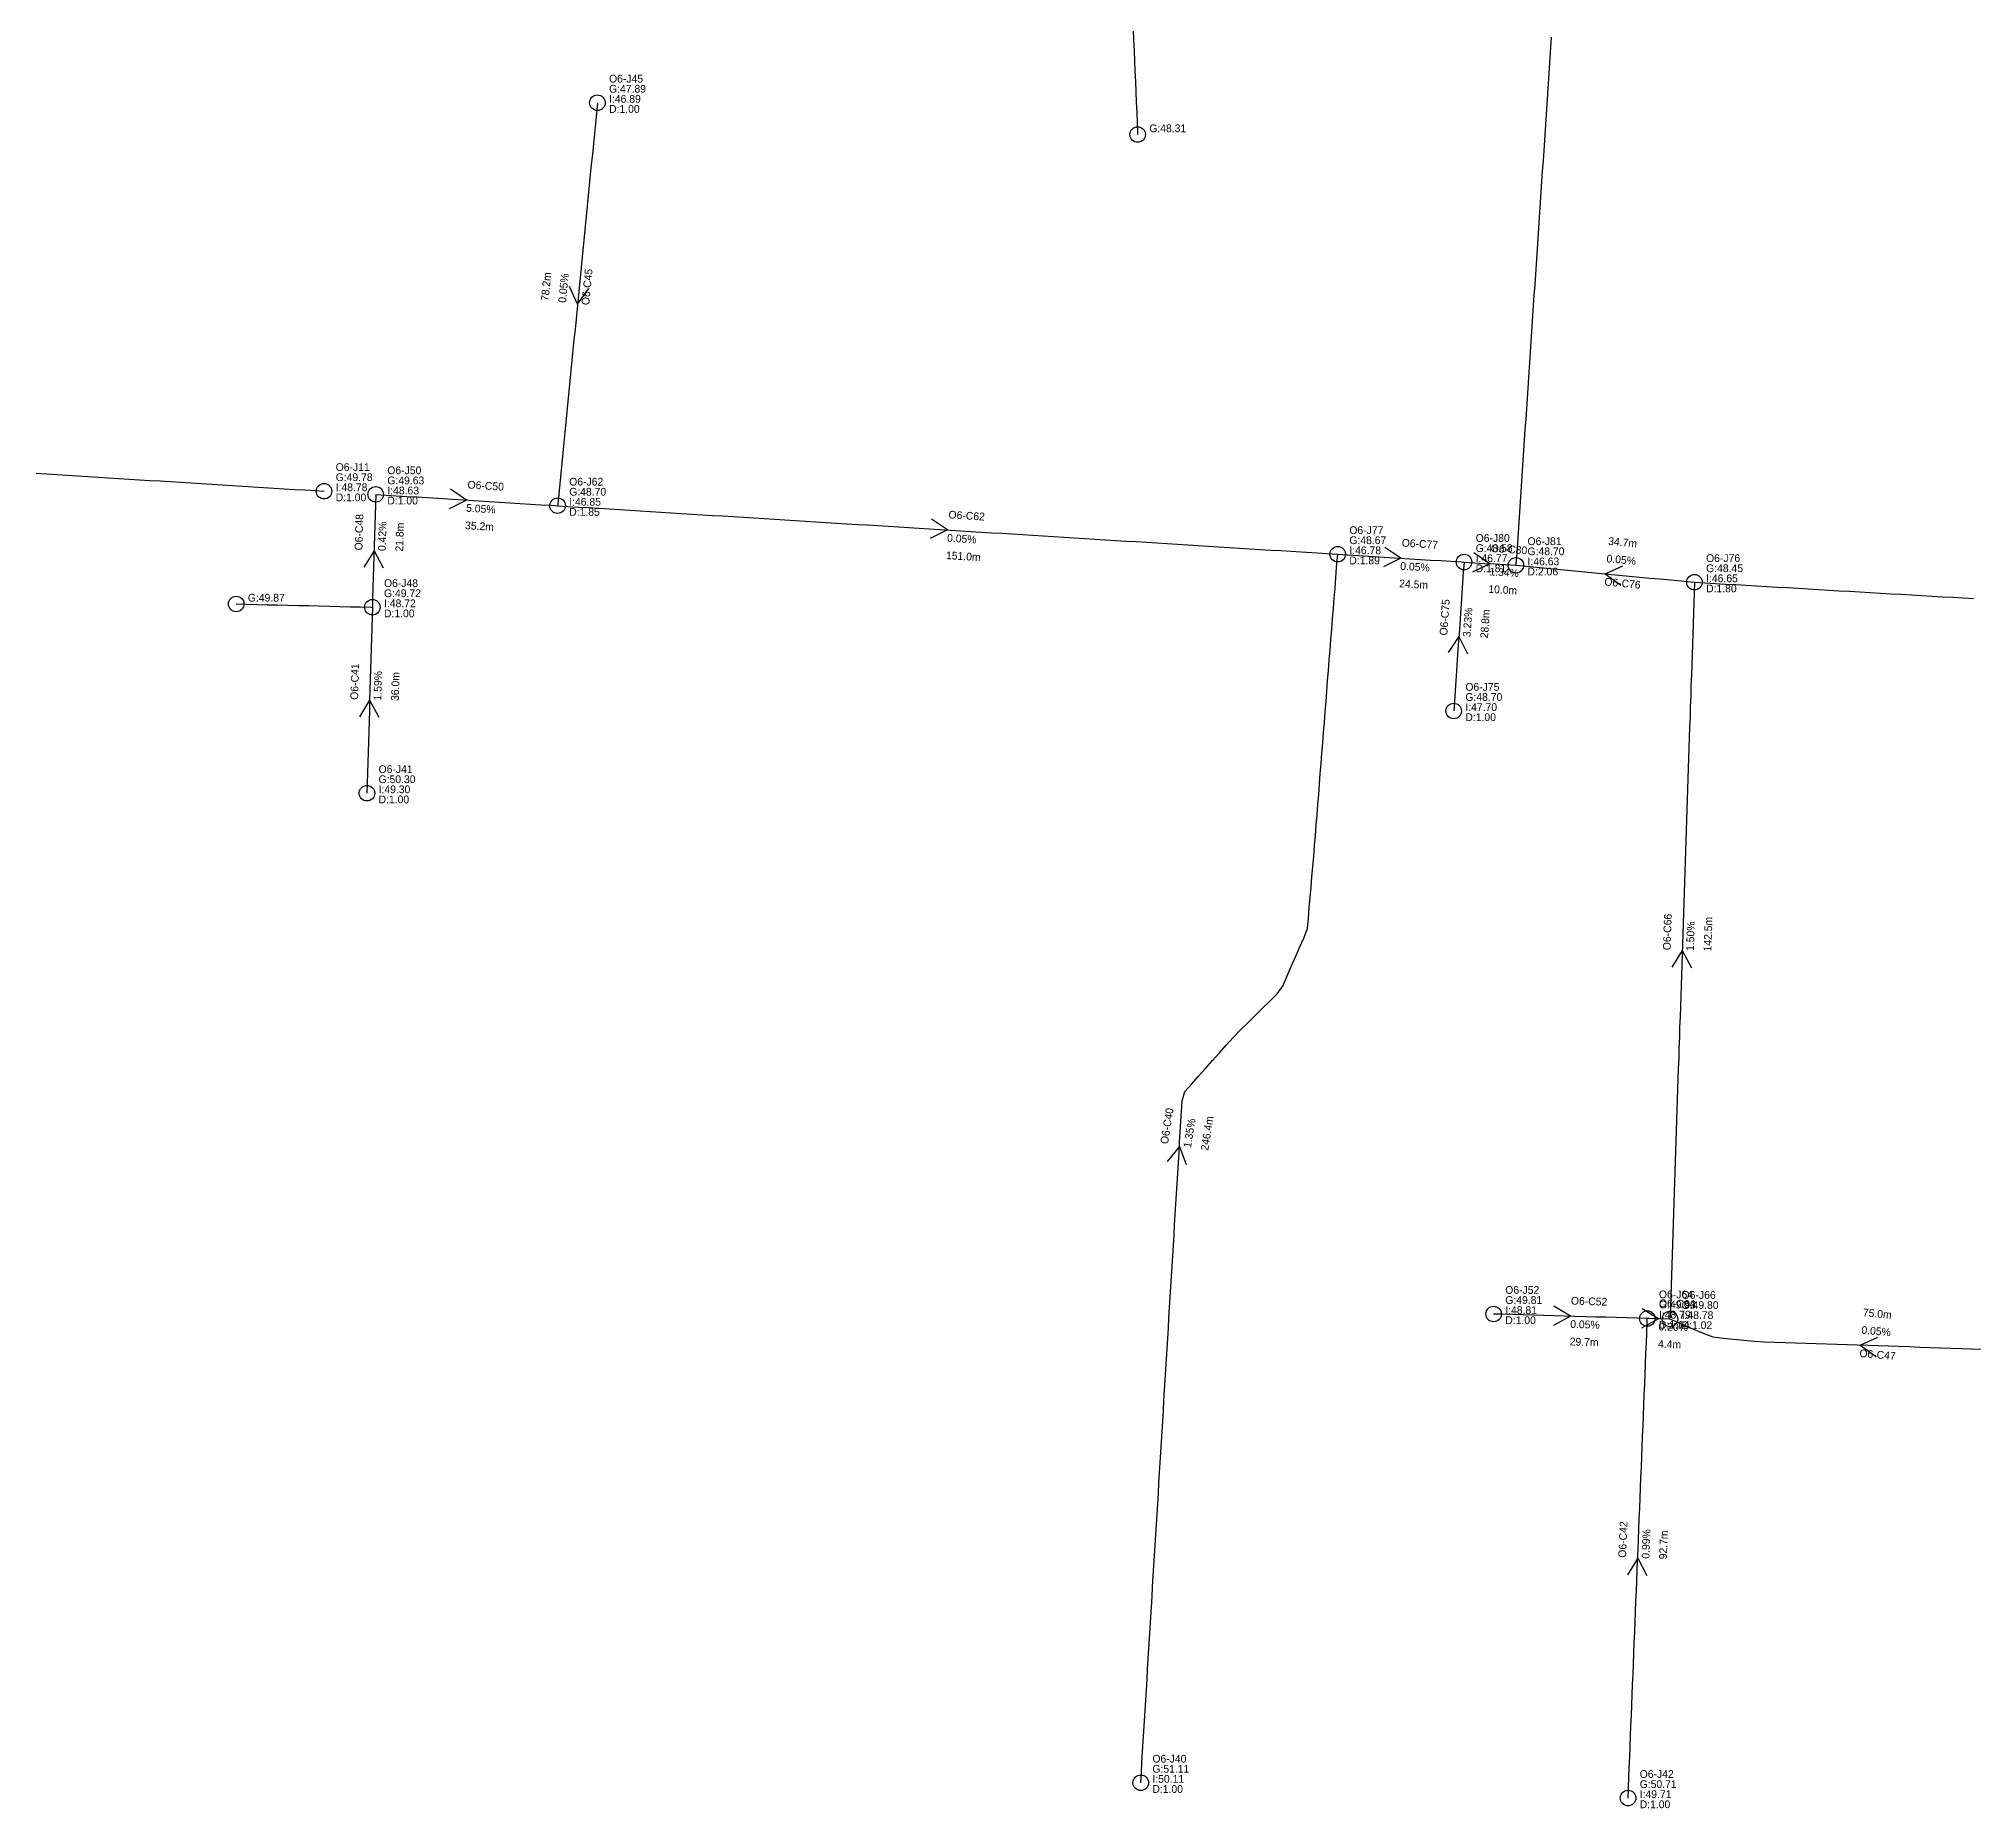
# Model space of a CAD drawing. Header units: metres. Extents: x 607160 to 610559, y 2613470 to 2618337.
# Drawn here: x 609028.3 to 609402.1, y 2613903.6 to 2614245.5 of the extents above; entities that cross this region are included whole.
import ezdxf

# ---------------------------------------------------------------- set-up
doc = ezdxf.new("R2010")
doc.units = ezdxf.units.M
for name, color, linetype in [('SW-DRAIN-LABELS', 3, 'Continuous'), ('SW-DRAIN-ORPHAN', 8, 'Continuous'), ('SW-DRAIN-SUB-06', 6, 'Continuous'), ('SW-JUNCTIONS', 7, 'Continuous')]:
    doc.layers.add(name, color=color, linetype=linetype)

msp = doc.modelspace()

# ---------------------------------------------------------------- linework, layer by layer
at = {"layer": 'SW-DRAIN-ORPHAN'}
for points in [[(609239.79, 2614247.23), (609239.87, 2614245.24), (609239.96, 2614243.24), (609240.04, 2614241.24), (609240.13, 2614239.24), (609240.21, 2614237.24), (609240.3, 2614235.25), (609240.38, 2614233.25), (609240.47, 2614231.25), (609240.55, 2614229.25), (609240.64, 2614227.25), (609240.65, 2614227.01)], [(609066.46, 2614136.3), (609068.46, 2614136.26), (609070.46, 2614136.21), (609072.46, 2614136.16), (609074.46, 2614136.11), (609076.46, 2614136.06), (609078.46, 2614136.01), (609080.46, 2614135.97), (609082.46, 2614135.92), (609084.46, 2614135.87), (609086.46, 2614135.82), (609088.46, 2614135.77), (609090.46, 2614135.73), (609092.46, 2614135.68), (609092.77, 2614135.67)]]:
    msp.add_lwpolyline(points, dxfattribs=at)
at = {"layer": 'SW-DRAIN-SUB-06'}
for p, q in [((609132.41, 2614194.22), (609130.87, 2614197.63)), ((609132.41, 2614194.22), (609134.6, 2614197.26)), ((609110.99, 2614156.37), (609107.86, 2614158.45)), ((609110.99, 2614156.37), (609107.63, 2614154.7)), ((609203.93, 2614150.6), (609200.58, 2614148.93)), ((609203.93, 2614150.6), (609200.81, 2614152.67)), ((609093.09, 2614146.57), (609091.12, 2614143.38)), ((609093.09, 2614146.57), (609094.87, 2614143.27)), ((609291.51, 2614145.15), (609288.39, 2614147.23)), ((609308.73, 2614144.08), (609305.61, 2614146.15)), ((609291.51, 2614145.15), (609288.16, 2614143.48)), ((609308.73, 2614144.08), (609305.37, 2614142.41)), ((609330.99, 2614142.13), (609334.41, 2614143.69)), ((609330.99, 2614142.13), (609334.05, 2614139.96)), ((609302.73, 2614130.01), (609300.63, 2614126.9)), ((609302.73, 2614130.01), (609304.37, 2614126.64)), ((609092.24, 2614117.7), (609090.28, 2614114.51)), ((609092.24, 2614117.7), (609094.02, 2614114.4)), ((609345.88, 2614069.31), (609343.9, 2614066.12)), ((609345.88, 2614069.31), (609347.65, 2614066)), ((609248.72, 2614031.48), (609246.36, 2614028.57)), ((609248.72, 2614031.48), (609250.06, 2614027.98)), ((609324.29, 2613998.66), (609321.1, 2614000.63)), ((609324.29, 2613998.66), (609320.99, 2613996.88)), ((609341.33, 2613998.17), (609338.04, 2613996.37)), ((609341.33, 2613998.17), (609338.13, 2614000.12)), ((609380.26, 2613993.04), (609383.66, 2613994.64)), ((609380.26, 2613993.04), (609383.34, 2613990.9)), ((609337.28, 2613951.88), (609335.28, 2613948.71)), ((609337.28, 2613951.88), (609339.03, 2613948.56))]:
    msp.add_line(p, q, dxfattribs=at)
for points in [[(609320.59, 2614245.85), (609320.46, 2614243.85), (609320.32, 2614241.85), (609320.19, 2614239.86), (609320.06, 2614237.86), (609319.92, 2614235.87), (609319.79, 2614233.87), (609319.66, 2614231.88), (609319.52, 2614229.88), (609319.39, 2614227.89), (609319.25, 2614225.89), (609319.12, 2614223.89), (609318.99, 2614221.9), (609318.85, 2614219.9), (609318.72, 2614217.91), (609318.58, 2614215.91), (609318.45, 2614213.92), (609318.32, 2614211.92), (609318.18, 2614209.93), (609318.05, 2614207.93), (609317.91, 2614205.94), (609317.78, 2614203.94), (609317.65, 2614201.94), (609317.51, 2614199.95), (609317.38, 2614197.95), (609317.24, 2614195.96), (609317.11, 2614193.96), (609316.98, 2614191.97), (609316.84, 2614189.97), (609316.71, 2614187.98), (609316.57, 2614185.98), (609316.44, 2614183.98), (609316.31, 2614181.99), (609316.17, 2614179.99), (609316.04, 2614178), (609315.91, 2614176), (609315.77, 2614174.01), (609315.64, 2614172.01), (609315.5, 2614170.02), (609315.37, 2614168.02), (609315.24, 2614166.02), (609315.1, 2614164.03), (609314.97, 2614162.03), (609314.83, 2614160.04), (609314.7, 2614158.04), (609314.57, 2614156.05), (609314.43, 2614154.05), (609314.3, 2614152.06), (609314.16, 2614150.06), (609314.03, 2614148.07), (609313.9, 2614146.07), (609313.76, 2614144.07), (609313.74, 2614143.77)], [(609136.26, 2614233.15), (609136.06, 2614231.16), (609135.87, 2614229.17), (609135.67, 2614227.18), (609135.47, 2614225.19), (609135.28, 2614223.2), (609135.08, 2614221.21), (609134.88, 2614219.22), (609134.69, 2614217.23), (609134.49, 2614215.24), (609134.29, 2614213.25), (609134.1, 2614211.26), (609133.9, 2614209.26), (609133.7, 2614207.27), (609133.51, 2614205.28), (609133.31, 2614203.29), (609133.11, 2614201.3), (609132.92, 2614199.31), (609132.72, 2614197.32), (609132.52, 2614195.33), (609132.33, 2614193.34), (609132.13, 2614191.35), (609131.93, 2614189.36), (609131.73, 2614187.37), (609131.54, 2614185.38), (609131.34, 2614183.39), (609131.14, 2614181.4), (609130.95, 2614179.41), (609130.75, 2614177.42), (609130.55, 2614175.43), (609130.36, 2614173.44), (609130.16, 2614171.45), (609129.96, 2614169.46), (609129.77, 2614167.47), (609129.57, 2614165.48), (609129.37, 2614163.49), (609129.18, 2614161.5), (609128.98, 2614159.51), (609128.78, 2614157.52), (609128.59, 2614155.53), (609128.56, 2614155.28)], [(609027.8, 2614161.54), (609029.8, 2614161.42), (609031.79, 2614161.3), (609033.79, 2614161.17), (609035.79, 2614161.05), (609037.78, 2614160.92), (609039.78, 2614160.8), (609041.77, 2614160.68), (609043.77, 2614160.55), (609045.77, 2614160.43), (609047.76, 2614160.3), (609049.76, 2614160.18), (609051.75, 2614160.06), (609053.75, 2614159.93), (609055.75, 2614159.81), (609057.74, 2614159.68), (609059.74, 2614159.56), (609061.73, 2614159.44), (609063.73, 2614159.31), (609065.73, 2614159.19), (609067.72, 2614159.06), (609069.72, 2614158.94), (609071.72, 2614158.81), (609073.71, 2614158.69), (609075.71, 2614158.57), (609077.7, 2614158.44), (609079.7, 2614158.32), (609081.7, 2614158.19), (609083.43, 2614158.09)], [(609093.41, 2614157.47), (609093.35, 2614155.47), (609093.29, 2614153.47), (609093.23, 2614151.47), (609093.18, 2614149.47), (609093.12, 2614147.47), (609093.06, 2614145.47), (609093, 2614143.47), (609092.94, 2614141.47), (609092.88, 2614139.47), (609092.82, 2614137.47), (609092.77, 2614135.67)], [(609093.41, 2614157.47), (609095.41, 2614157.34), (609097.4, 2614157.22), (609099.4, 2614157.09), (609101.4, 2614156.97), (609103.39, 2614156.85), (609105.39, 2614156.72), (609107.38, 2614156.6), (609109.38, 2614156.47), (609111.38, 2614156.35), (609113.37, 2614156.23), (609115.37, 2614156.1), (609117.36, 2614155.98), (609119.36, 2614155.85), (609121.36, 2614155.73), (609123.35, 2614155.61), (609125.35, 2614155.48), (609127.35, 2614155.36), (609128.56, 2614155.28)], [(609128.56, 2614155.28), (609130.56, 2614155.16), (609132.55, 2614155.03), (609134.55, 2614154.91), (609136.55, 2614154.79), (609138.54, 2614154.66), (609140.54, 2614154.54), (609142.53, 2614154.41), (609144.53, 2614154.29), (609146.53, 2614154.17), (609148.52, 2614154.04), (609150.52, 2614153.92), (609152.51, 2614153.79), (609154.51, 2614153.67), (609156.51, 2614153.55), (609158.5, 2614153.42), (609160.5, 2614153.3), (609162.5, 2614153.17), (609164.49, 2614153.05), (609166.49, 2614152.93), (609168.48, 2614152.8), (609170.48, 2614152.68), (609172.48, 2614152.55), (609174.47, 2614152.43), (609176.47, 2614152.31), (609178.46, 2614152.18), (609180.46, 2614152.06), (609182.46, 2614151.93), (609184.45, 2614151.81), (609186.45, 2614151.68), (609188.45, 2614151.56), (609190.44, 2614151.44), (609192.44, 2614151.31), (609194.43, 2614151.19), (609196.43, 2614151.06), (609198.43, 2614150.94), (609200.42, 2614150.82), (609202.42, 2614150.69), (609204.41, 2614150.57), (609206.41, 2614150.44), (609208.41, 2614150.32), (609210.4, 2614150.2), (609212.4, 2614150.07), (609214.4, 2614149.95), (609216.39, 2614149.82), (609218.39, 2614149.7), (609220.38, 2614149.58), (609222.38, 2614149.45), (609224.38, 2614149.33), (609226.37, 2614149.2), (609228.37, 2614149.08), (609230.36, 2614148.96), (609232.36, 2614148.83), (609234.36, 2614148.71), (609236.35, 2614148.58), (609238.35, 2614148.46), (609240.35, 2614148.34), (609242.34, 2614148.21), (609244.34, 2614148.09), (609246.33, 2614147.96), (609248.33, 2614147.84), (609250.33, 2614147.72), (609252.32, 2614147.59), (609254.32, 2614147.47), (609256.31, 2614147.34), (609258.31, 2614147.22), (609260.31, 2614147.1), (609262.3, 2614146.97), (609264.3, 2614146.85), (609266.3, 2614146.72), (609268.29, 2614146.6), (609270.29, 2614146.47), (609272.28, 2614146.35), (609274.28, 2614146.23), (609276.28, 2614146.1), (609278.27, 2614145.98), (609279.31, 2614145.91)], [(609241.25, 2613908.51), (609241.37, 2613910.5), (609241.49, 2613912.5), (609241.61, 2613914.49), (609241.73, 2613916.49), (609241.86, 2613918.49), (609241.98, 2613920.48), (609242.1, 2613922.48), (609242.22, 2613924.48), (609242.34, 2613926.47), (609242.46, 2613928.47), (609242.58, 2613930.46), (609242.71, 2613932.46), (609242.83, 2613934.46), (609242.95, 2613936.45), (609243.07, 2613938.45), (609243.19, 2613940.45), (609243.31, 2613942.44), (609243.43, 2613944.44), (609243.55, 2613946.44), (609243.68, 2613948.43), (609243.8, 2613950.43), (609243.92, 2613952.42), (609244.04, 2613954.42), (609244.16, 2613956.42), (609244.28, 2613958.41), (609244.4, 2613960.41), (609244.53, 2613962.41), (609244.65, 2613964.4), (609244.77, 2613966.4), (609244.89, 2613968.39), (609245.01, 2613970.39), (609245.13, 2613972.39), (609245.25, 2613974.38), (609245.37, 2613976.38), (609245.5, 2613978.38), (609245.62, 2613980.37), (609245.74, 2613982.37), (609245.86, 2613984.36), (609245.98, 2613986.36), (609246.1, 2613988.36), (609246.22, 2613990.35), (609246.35, 2613992.35), (609246.47, 2613994.35), (609246.59, 2613996.34), (609246.71, 2613998.34), (609246.83, 2614000.34), (609246.95, 2614002.33), (609247.07, 2614004.33), (609247.2, 2614006.32), (609247.32, 2614008.32), (609247.44, 2614010.32), (609247.56, 2614012.31), (609247.68, 2614014.31), (609247.8, 2614016.31), (609247.92, 2614018.3), (609248.04, 2614020.3), (609248.17, 2614022.29), (609248.29, 2614024.29), (609248.41, 2614026.29), (609248.53, 2614028.28), (609248.65, 2614030.28), (609248.77, 2614032.28), (609248.89, 2614034.27), (609249.02, 2614036.27), (609249.14, 2614038.27), (609249.26, 2614040.26), (609249.76, 2614042.1), (609251.1, 2614043.59), (609252.44, 2614045.07), (609253.77, 2614046.56), (609255.11, 2614048.05), (609256.44, 2614049.54), (609257.78, 2614051.03), (609259.12, 2614052.51), (609260.49, 2614053.97), (609261.92, 2614055.36), (609263.35, 2614056.76), (609264.78, 2614058.16), (609266.21, 2614059.56), (609267.64, 2614060.95), (609268.75, 2614062.58), (609269.55, 2614064.41), (609270.35, 2614066.24), (609271.15, 2614068.08), (609271.95, 2614069.91), (609272.75, 2614071.74), (609273.47, 2614073.59), (609273.65, 2614075.59), (609273.82, 2614077.58), (609274, 2614079.57), (609274.17, 2614081.56), (609274.34, 2614083.56), (609274.52, 2614085.55), (609274.69, 2614087.54), (609274.85, 2614089.54), (609275.01, 2614091.53), (609275.16, 2614093.52), (609275.32, 2614095.52), (609275.48, 2614097.51), (609275.64, 2614099.5), (609275.8, 2614101.5), (609275.95, 2614103.49), (609276.11, 2614105.49), (609276.27, 2614107.48), (609276.43, 2614109.47), (609276.58, 2614111.47), (609276.74, 2614113.46), (609276.9, 2614115.45), (609277.06, 2614117.45), (609277.21, 2614119.44), (609277.37, 2614121.44), (609277.53, 2614123.43), (609277.69, 2614125.42), (609277.84, 2614127.42), (609278, 2614129.41), (609278.16, 2614131.4), (609278.32, 2614133.4), (609278.47, 2614135.39), (609278.63, 2614137.39), (609278.79, 2614139.38), (609278.95, 2614141.37), (609279.11, 2614143.37), (609279.26, 2614145.36), (609279.31, 2614145.91)], [(609279.31, 2614145.91), (609281.3, 2614145.79), (609283.3, 2614145.67), (609285.29, 2614145.54), (609287.29, 2614145.42), (609289.29, 2614145.29), (609291.28, 2614145.17), (609293.28, 2614145.04), (609295.28, 2614144.92), (609297.27, 2614144.79), (609299.27, 2614144.67), (609301.26, 2614144.55), (609303.26, 2614144.42), (609303.72, 2614144.39)], [(609303.72, 2614144.39), (609303.58, 2614142.4), (609303.44, 2614140.4), (609303.31, 2614138.41), (609303.17, 2614136.41), (609303.03, 2614134.42), (609302.89, 2614132.42), (609302.75, 2614130.43), (609302.62, 2614128.43), (609302.48, 2614126.44), (609302.34, 2614124.44), (609302.2, 2614122.44), (609302.07, 2614120.45), (609301.93, 2614118.45), (609301.79, 2614116.46), (609301.73, 2614115.62)], [(609303.72, 2614144.39), (609305.72, 2614144.27), (609307.71, 2614144.14), (609309.71, 2614144.02), (609311.7, 2614143.9), (609313.74, 2614143.77)], [(609313.74, 2614143.77), (609315.73, 2614143.58), (609317.72, 2614143.39), (609319.72, 2614143.2), (609321.71, 2614143.01), (609323.7, 2614142.83), (609325.69, 2614142.64), (609327.68, 2614142.45), (609329.67, 2614142.26), (609331.66, 2614142.07), (609333.65, 2614141.88), (609335.64, 2614141.69), (609337.63, 2614141.5), (609339.63, 2614141.31), (609341.62, 2614141.13), (609343.61, 2614140.94), (609345.6, 2614140.75), (609347.59, 2614140.56), (609348.25, 2614140.5)], [(609348.25, 2614140.5), (609348.18, 2614138.5), (609348.11, 2614136.5), (609348.05, 2614134.5), (609347.98, 2614132.5), (609347.92, 2614130.5), (609347.85, 2614128.5), (609347.78, 2614126.5), (609347.72, 2614124.51), (609347.65, 2614122.51), (609347.58, 2614120.51), (609347.52, 2614118.51), (609347.45, 2614116.51), (609347.39, 2614114.51), (609347.32, 2614112.51), (609347.25, 2614110.51), (609347.19, 2614108.51), (609347.12, 2614106.52), (609347.05, 2614104.52), (609346.99, 2614102.52), (609346.92, 2614100.52), (609346.85, 2614098.52), (609346.79, 2614096.52), (609346.72, 2614094.52), (609346.66, 2614092.52), (609346.59, 2614090.52), (609346.52, 2614088.53), (609346.46, 2614086.53), (609346.39, 2614084.53), (609346.32, 2614082.53), (609346.26, 2614080.53), (609346.19, 2614078.53), (609346.12, 2614076.53), (609346.06, 2614074.53), (609345.99, 2614072.53), (609345.93, 2614070.54), (609345.86, 2614068.54), (609345.79, 2614066.54), (609345.73, 2614064.54), (609345.66, 2614062.54), (609345.59, 2614060.54), (609345.53, 2614058.54), (609345.46, 2614056.54), (609345.39, 2614054.54), (609345.33, 2614052.54), (609345.26, 2614050.55), (609345.2, 2614048.55), (609345.13, 2614046.55), (609345.06, 2614044.55), (609345, 2614042.55), (609344.93, 2614040.55), (609344.86, 2614038.55), (609344.8, 2614036.55), (609344.73, 2614034.55), (609344.66, 2614032.56), (609344.6, 2614030.56), (609344.53, 2614028.56), (609344.47, 2614026.56), (609344.4, 2614024.56), (609344.33, 2614022.56), (609344.27, 2614020.56), (609344.2, 2614018.56), (609344.13, 2614016.56), (609344.07, 2614014.57), (609344, 2614012.57), (609343.93, 2614010.57), (609343.87, 2614008.57), (609343.8, 2614006.57), (609343.74, 2614004.57), (609343.67, 2614002.57), (609343.6, 2614000.57), (609343.54, 2613998.57), (609343.52, 2613998.12)], [(609348.25, 2614140.5), (609350.24, 2614140.38), (609352.24, 2614140.26), (609354.24, 2614140.15), (609356.23, 2614140.03), (609358.23, 2614139.91), (609360.23, 2614139.8), (609362.22, 2614139.68), (609364.22, 2614139.56), (609366.22, 2614139.45), (609368.21, 2614139.33), (609370.21, 2614139.21), (609372.21, 2614139.1), (609374.2, 2614138.98), (609376.2, 2614138.86), (609378.2, 2614138.75), (609380.19, 2614138.63), (609382.19, 2614138.51), (609384.19, 2614138.39), (609386.18, 2614138.28), (609388.18, 2614138.16), (609390.18, 2614138.04), (609392.17, 2614137.93), (609394.17, 2614137.81), (609396.17, 2614137.69), (609398.16, 2614137.58), (609400.16, 2614137.46), (609402.16, 2614137.34)], [(609092.77, 2614135.67), (609092.71, 2614133.67), (609092.65, 2614131.67), (609092.59, 2614129.67), (609092.54, 2614127.67), (609092.48, 2614125.67), (609092.42, 2614123.68), (609092.36, 2614121.68), (609092.3, 2614119.68), (609092.24, 2614117.68), (609092.19, 2614115.68), (609092.13, 2614113.68), (609092.07, 2614111.68), (609092.01, 2614109.68), (609091.95, 2614107.68), (609091.89, 2614105.68), (609091.84, 2614103.68), (609091.78, 2614101.68), (609091.72, 2614099.73)], [(609339.14, 2613998.22), (609337.14, 2613998.28), (609335.15, 2613998.34), (609333.15, 2613998.4), (609331.15, 2613998.46), (609329.15, 2613998.51), (609327.15, 2613998.57), (609325.15, 2613998.63), (609323.15, 2613998.69), (609321.15, 2613998.75), (609319.15, 2613998.81), (609317.15, 2613998.87), (609315.15, 2613998.93), (609313.16, 2613998.98), (609311.16, 2613999.04), (609309.44, 2613999.09)], [(609335.42, 2613905.55), (609335.5, 2613907.54), (609335.58, 2613909.54), (609335.66, 2613911.54), (609335.74, 2613913.54), (609335.82, 2613915.54), (609335.9, 2613917.54), (609335.98, 2613919.53), (609336.06, 2613921.53), (609336.14, 2613923.53), (609336.22, 2613925.53), (609336.3, 2613927.53), (609336.39, 2613929.53), (609336.47, 2613931.52), (609336.55, 2613933.52), (609336.63, 2613935.52), (609336.71, 2613937.52), (609336.79, 2613939.52), (609336.87, 2613941.52), (609336.95, 2613943.52), (609337.03, 2613945.51), (609337.11, 2613947.51), (609337.19, 2613949.51), (609337.27, 2613951.51), (609337.35, 2613953.51), (609337.43, 2613955.51), (609337.51, 2613957.5), (609337.59, 2613959.5), (609337.67, 2613961.5), (609337.75, 2613963.5), (609337.83, 2613965.5), (609337.91, 2613967.5), (609337.99, 2613969.49), (609338.07, 2613971.49), (609338.15, 2613973.49), (609338.23, 2613975.49), (609338.31, 2613977.49), (609338.39, 2613979.49), (609338.47, 2613981.48), (609338.55, 2613983.48), (609338.63, 2613985.48), (609338.71, 2613987.48), (609338.79, 2613989.48), (609338.87, 2613991.48), (609338.95, 2613993.48), (609339.03, 2613995.47), (609339.11, 2613997.47), (609339.14, 2613998.22)], [(609343.52, 2613998.12), (609341.52, 2613998.17), (609339.52, 2613998.21), (609339.14, 2613998.22)], [(609403.76, 2613992.24), (609401.76, 2613992.31), (609399.77, 2613992.37), (609397.77, 2613992.44), (609395.77, 2613992.51), (609393.77, 2613992.58), (609391.77, 2613992.65), (609389.77, 2613992.72), (609387.77, 2613992.79), (609385.77, 2613992.86), (609383.77, 2613992.92), (609381.78, 2613992.99), (609379.78, 2613993.06), (609377.78, 2613993.13), (609375.78, 2613993.2), (609373.78, 2613993.27), (609371.78, 2613993.34), (609369.78, 2613993.4), (609367.78, 2613993.47), (609365.79, 2613993.54), (609363.79, 2613993.61), (609361.79, 2613993.68), (609359.79, 2613993.75), (609357.8, 2613993.95), (609355.81, 2613994.17), (609353.82, 2613994.39), (609351.84, 2613994.61), (609349.98, 2613995.31), (609348.14, 2613996.1), (609346.31, 2613996.9), (609344.48, 2613997.7), (609343.52, 2613998.12)]]:
    msp.add_lwpolyline(points, dxfattribs=at)
at = {"layer": 'SW-JUNCTIONS'}
for centre in [(609136.26, 2614233.15), (609240.65, 2614227.01), (609083.43, 2614158.09), (609093.41, 2614157.47), (609128.56, 2614155.28), (609279.31, 2614145.91), (609303.72, 2614144.39), (609313.74, 2614143.77), (609348.25, 2614140.5), (609066.46, 2614136.3), (609092.77, 2614135.67), (609301.73, 2614115.62), (609091.72, 2614099.73), (609309.44, 2613999.09), (609339.14, 2613998.22), (609343.52, 2613998.12), (609241.25, 2613908.51), (609335.42, 2613905.55)]:
    msp.add_circle(centre, 1.5, dxfattribs=at)

# ---------------------------------------------------------------- texts
at = {"layer": 'SW-DRAIN-LABELS', "color": 7}
for s, p in [('O6-J45', (609138.51, 2614237.05)), ('G:47.89', (609138.51, 2614235.1)), ('G:48.31', (609242.9, 2614227.46)), ('O6-J11', (609085.68, 2614161.99)), ('G:49.78', (609085.68, 2614160.04)), ('O6-J50', (609095.66, 2614161.37)), ('G:49.63', (609095.66, 2614159.42)), ('O6-J62', (609130.81, 2614159.18)), ('G:48.70', (609130.81, 2614157.23)), ('O6-J77', (609281.56, 2614149.81)), ('O6-J80', (609305.97, 2614148.29)), ('G:48.67', (609281.56, 2614147.86)), ('G:48.58', (609305.97, 2614146.34)), ('O6-J81', (609315.99, 2614147.67)), ('G:48.70', (609315.99, 2614145.72)), ('O6-J76', (609350.5, 2614144.4)), ('G:48.45', (609350.5, 2614142.45)), ('O6-J48', (609095.02, 2614139.57)), ('G:49.72', (609095.02, 2614137.62)), ('G:49.87', (609068.71, 2614136.75)), ('O6-J75', (609303.98, 2614119.52)), ('G:48.70', (609303.98, 2614117.57)), ('O6-J41', (609093.97, 2614103.63)), ('G:50.30', (609093.97, 2614101.68)), ('O6-J52', (609311.69, 2614002.99)), ('G:49.81', (609311.69, 2614001.04)), ('O6-J64', (609341.39, 2614002.12)), ('G:49.93', (609341.39, 2614000.17)), ('O6-J66', (609345.77, 2614002.02)), ('G:49.80', (609345.77, 2614000.07)), ('O6-J40', (609243.5, 2613912.41)), ('G:51.11', (609243.5, 2613910.46)), ('O6-J42', (609337.67, 2613909.45)), ('G:50.71', (609337.67, 2613907.5))]:
    msp.add_text(s, height=1.5, dxfattribs=at).set_placement(p)
at = {"layer": 'SW-DRAIN-LABELS', "color": 6}
for s, p in [('D:1.00', (609138.51, 2614231.2)), ('D:1.00', (609085.68, 2614156.14)), ('D:1.00', (609095.66, 2614155.52)), ('D:1.85', (609130.81, 2614153.33)), ('D:1.89', (609281.56, 2614143.96)), ('D:1.81', (609305.97, 2614142.44)), ('D:2.06', (609315.99, 2614141.82)), ('D:1.80', (609350.5, 2614138.55)), ('D:1.00', (609095.02, 2614133.72)), ('D:1.00', (609303.98, 2614113.67)), ('D:1.00', (609093.97, 2614097.78)), ('D:1.00', (609311.69, 2613997.14)), ('D:1.14', (609341.39, 2613996.27)), ('D:1.02', (609345.77, 2613996.17)), ('D:1.00', (609243.5, 2613906.56)), ('D:1.00', (609337.67, 2613903.6))]:
    msp.add_text(s, height=1.5, dxfattribs=at).set_placement(p)
at = {"layer": 'SW-DRAIN-LABELS', "color": 4}
for s, p in [('I:46.89', (609138.51, 2614233.15)), ('I:48.78', (609085.68, 2614158.09)), ('I:48.63', (609095.66, 2614157.47)), ('I:46.85', (609130.81, 2614155.28)), ('I:46.78', (609281.56, 2614145.91)), ('I:46.77', (609305.97, 2614144.39)), ('I:46.63', (609315.99, 2614143.77)), ('I:46.65', (609350.5, 2614140.5)), ('I:48.72', (609095.02, 2614135.67)), ('I:47.70', (609303.98, 2614115.62)), ('I:49.30', (609093.97, 2614099.73)), ('I:48.81', (609311.69, 2613999.09)), ('I:48.79', (609341.39, 2613998.22)), ('I:48.78', (609345.77, 2613998.12)), ('I:50.11', (609243.5, 2613908.51)), ('I:49.71', (609337.67, 2613905.55))]:
    msp.add_text(s, height=1.5, dxfattribs=at).set_placement(p)
at = {"layer": 'SW-DRAIN-LABELS', "color": 2}
for s, rotation, p in [('78.2m', 84.3521, (609126.81, 2614194.77)), ('0.05%', 84.3521, (609130.17, 2614194.44)), ('5.05%', -3.5554, (609110.85, 2614154.13)), ('0.42%', 88.3108, (609095.34, 2614146.5)), ('21.8m', 88.3108, (609098.71, 2614146.4)), ('35.2m', -3.5554, (609110.64, 2614150.76)), ('0.05%', -3.5559, (609203.79, 2614148.35)), ('151.0m', -3.5559, (609203.58, 2614144.98)), ('34.7m', -5.4192, (609331.53, 2614147.73)), ('0.05%', -3.5678, (609291.37, 2614142.91)), ('1.34%', -3.5537, (609308.59, 2614141.84)), ('0.05%', -5.4192, (609331.21, 2614144.37)), ('24.5m', -3.5678, (609291.16, 2614139.54)), ('10.0m', -3.5537, (609308.38, 2614138.47)), ('3.23%', 86.0478, (609304.97, 2614129.85)), ('28.8m', 86.0478, (609308.34, 2614129.62)), ('1.59%', 88.3313, (609094.49, 2614117.63)), ('36.0m', 88.3313, (609097.87, 2614117.54)), ('142.5m', 88.0987, (609351.51, 2614069.12)), ('1.50%', 88.0987, (609348.13, 2614069.23)), ('1.35%', 80.8928, (609250.95, 2614031.13)), ('246.4m', 80.8928, (609254.28, 2614030.59)), ('0.05%', -1.6843, (609324.23, 2613996.41)), ('0.20%', -1.3093, (609341.28, 2613995.92)), ('0.05%', -4.8996, (609380.46, 2613995.29)), ('75.0m', -4.8996, (609380.74, 2613998.65)), ('29.7m', -1.6843, (609324.13, 2613993.03)), ('4.4m', -1.3093, (609341.2, 2613992.55)), ('0.99%', 87.7, (609339.53, 2613951.79)), ('92.7m', 87.7, (609342.9, 2613951.66))]:
    msp.add_text(s, height=1.5, rotation=rotation, dxfattribs=at).set_placement(p)
at = {"layer": 'SW-DRAIN-LABELS', "color": 3}
for s, rotation, p in [('O6-C45', 84.3521, (609134.65, 2614193.99)), ('O6-C50', -3.5554, (609111.13, 2614158.62)), ('O6-C48', 88.3108, (609090.84, 2614146.63)), ('O6-C62', -3.5559, (609204.07, 2614152.84)), ('O6-C77', -3.5678, (609291.65, 2614147.4)), ('O6-C80', -3.5537, (609308.87, 2614146.33)), ('O6-C76', -5.4192, (609330.78, 2614139.89)), ('O6-C75', 86.0478, (609300.48, 2614130.16)), ('O6-C41', 88.3313, (609090, 2614117.77)), ('O6-C66', 88.0987, (609343.64, 2614069.38)), ('O6-C40', 80.8928, (609246.5, 2614031.84)), ('O6-C52', -1.6843, (609324.36, 2614000.91)), ('O6-C64', -1.3093, (609341.38, 2614000.42)), ('O6-C47', -4.8996, (609380.07, 2613990.8)), ('O6-C42', 87.7, (609335.03, 2613951.97))]:
    msp.add_text(s, height=1.5, rotation=rotation, dxfattribs=at).set_placement(p)

doc.saveas('drawing.dxf')
